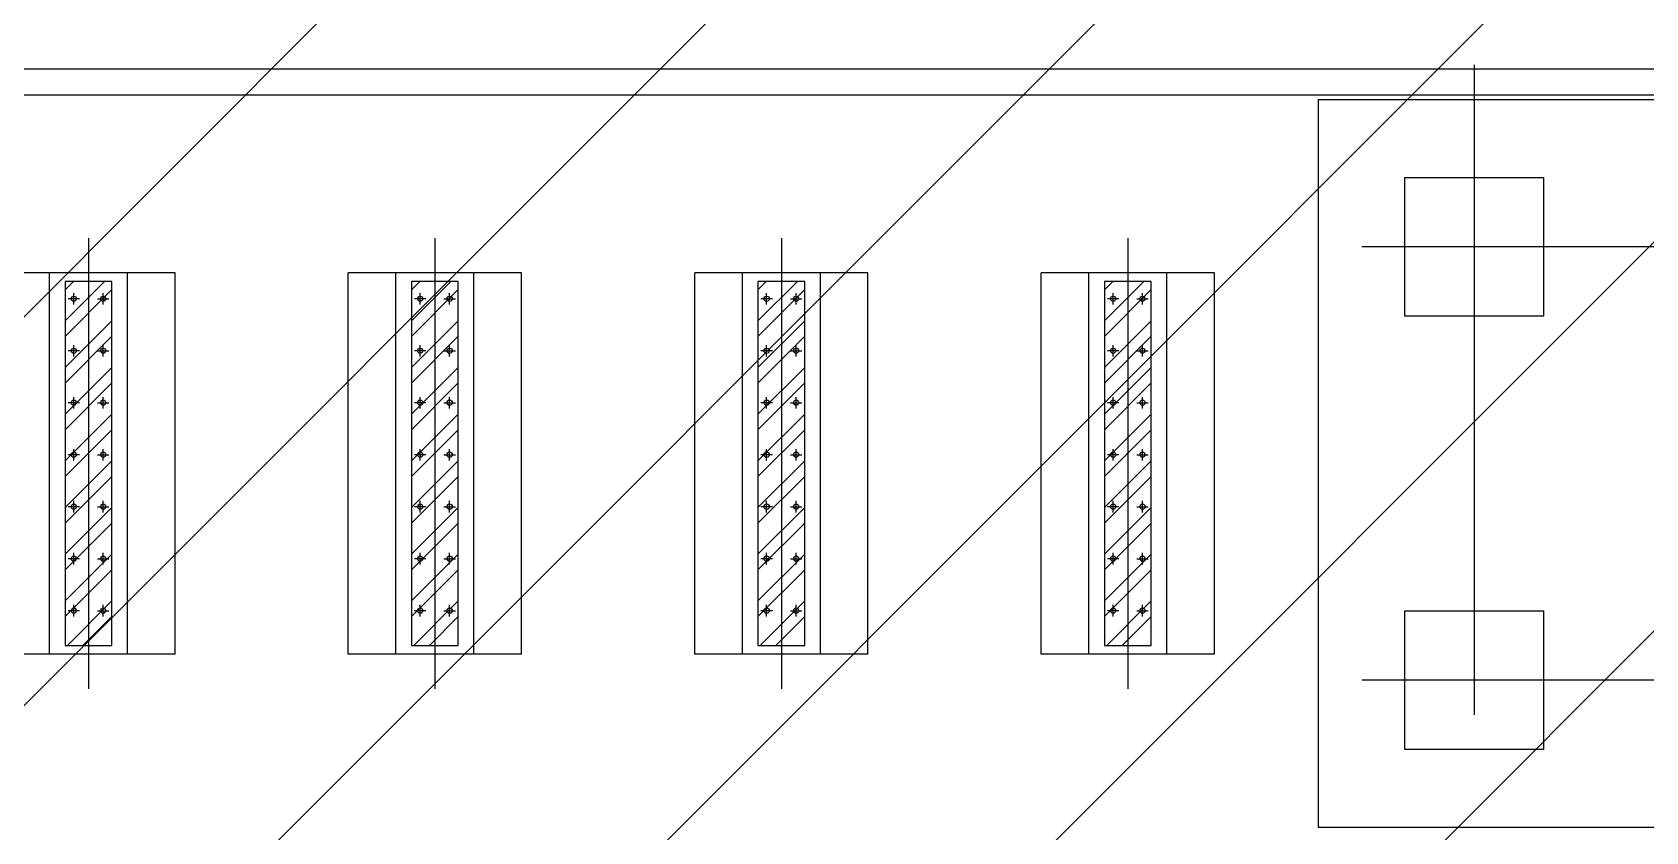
# Model space of a CAD drawing. Header units: millimetres. Extents: x -300 to 383236, y -195106 to -144646.
# Drawn here: x 375239 to 375798, y -148916 to -148640 of the extents above; entities that cross this region are included whole.
import ezdxf

# ---------------------------------------------------------------- set-up
doc = ezdxf.new("R2010")
doc.units = ezdxf.units.MM
doc.header["$LTSCALE"] = 60
doc.linetypes.add('CENTER', pattern=[2, 1.25, -0.25, 0.25, -0.25])
doc.layers.add('C_CEN', color=1, linetype='CENTER')
doc.layers.add('C_CONC', color=4, linetype='Continuous')
doc.layers.add('DITCH', color=7, linetype='Continuous', lineweight=0)

# ---------------------------------------------------------------- blocks, each defined once
blk = doc.blocks.new('KEY PLAN_NEW')
h = blk.add_hatch()
h.set_pattern_fill('ANSI32', color=253, scale=0.4, angle=180, style=0)
h.set_pattern_definition([(225, (2331.564, 1563.6816), (2.6940768, -2.6940768), []), (225, (2329.768, 1563.6816), (2.6940768, -2.6940768), [])])
h.paths.add_polyline_path([(-2158.68, -1049.94), (-2158.68, -1007.94), (-2164.08, -1007.94), (-2164.08, -1049.94)])
h = blk.add_hatch()
h.set_pattern_fill('ANSI32', color=253, scale=0.4, angle=180, style=0)
h.set_pattern_definition([(225, (2371.564, 1563.6816), (2.6940768, -2.6940768), []), (225, (2369.768, 1563.6816), (2.6940768, -2.6940768), [])])
h.paths.add_polyline_path([(-2118.68, -1049.94), (-2118.68, -1007.94), (-2124.08, -1007.94), (-2124.08, -1049.94)])
h = blk.add_hatch()
h.set_pattern_fill('ANSI32', color=253, scale=0.4, angle=180, style=0)
h.set_pattern_definition([(225, (2411.564, 1563.6816), (2.6940768, -2.6940768), []), (225, (2409.768, 1563.6816), (2.6940768, -2.6940768), [])])
h.paths.add_polyline_path([(-2078.68, -1049.94), (-2078.68, -1007.94), (-2084.08, -1007.94), (-2084.08, -1049.94)])
h = blk.add_hatch()
h.set_pattern_fill('ANSI32', color=253, scale=0.4, angle=180, style=0)
h.set_pattern_definition([(225, (2451.564, 1563.6816), (2.6940768, -2.6940768), []), (225, (2449.768, 1563.6816), (2.6940768, -2.6940768), [])])
h.paths.add_polyline_path([(-2038.68, -1049.94), (-2038.68, -1007.94), (-2044.08, -1007.94), (-2044.08, -1049.94)])
at = {"color": 253}
for p, q in [((-2161.38, -1002.94), (-2161.38, -1054.94)), ((-2121.38, -1002.94), (-2121.38, -1054.94)), ((-2081.38, -1002.94), (-2081.38, -1054.94)), ((-2041.38, -1002.94), (-2041.38, -1054.94)), ((-2151.38, -1006.94), (-2171.38, -1006.94)), ((-2165.88, -1050.94), (-2165.88, -1006.94)), ((-2156.88, -1050.94), (-2156.88, -1006.94)), ((-2151.38, -1050.94), (-2151.38, -1006.94)), ((-2131.38, -1050.94), (-2131.38, -1006.94)), ((-2111.38, -1006.94), (-2131.38, -1006.94)), ((-2125.88, -1050.94), (-2125.88, -1006.94)), ((-2116.88, -1050.94), (-2116.88, -1006.94)), ((-2111.38, -1050.94), (-2111.38, -1006.94)), ((-2091.38, -1050.94), (-2091.38, -1006.94)), ((-2071.38, -1006.94), (-2091.38, -1006.94)), ((-2085.88, -1050.94), (-2085.88, -1006.94)), ((-2076.88, -1050.94), (-2076.88, -1006.94)), ((-2071.38, -1050.94), (-2071.38, -1006.94)), ((-2051.38, -1050.94), (-2051.38, -1006.94)), ((-2031.38, -1006.94), (-2051.38, -1006.94)), ((-2045.88, -1050.94), (-2045.88, -1006.94)), ((-2036.88, -1050.94), (-2036.88, -1006.94)), ((-2031.38, -1050.94), (-2031.38, -1006.94)), ((-2163.08, -1010.6), (-2163.08, -1009.28)), ((-2159.68, -1010.6), (-2159.68, -1009.28)), ((-2123.08, -1010.6), (-2123.08, -1009.28)), ((-2119.68, -1010.6), (-2119.68, -1009.28)), ((-2083.08, -1010.6), (-2083.08, -1009.28)), ((-2079.68, -1010.6), (-2079.68, -1009.28)), ((-2043.08, -1010.6), (-2043.08, -1009.28)), ((-2039.68, -1010.6), (-2039.68, -1009.28)), ((-2162.42, -1009.94), (-2163.74, -1009.94)), ((-2160.34, -1009.94), (-2159.02, -1009.94)), ((-2122.42, -1009.94), (-2123.74, -1009.94)), ((-2120.34, -1009.94), (-2119.02, -1009.94)), ((-2082.42, -1009.94), (-2083.74, -1009.94)), ((-2080.34, -1009.94), (-2079.02, -1009.94)), ((-2042.42, -1009.94), (-2043.74, -1009.94)), ((-2040.34, -1009.94), (-2039.02, -1009.94)), ((-2162.42, -1015.94), (-2163.74, -1015.94)), ((-2163.08, -1016.6), (-2163.08, -1015.28)), ((-2160.34, -1015.94), (-2159.02, -1015.94)), ((-2159.68, -1016.6), (-2159.68, -1015.28)), ((-2122.42, -1015.94), (-2123.74, -1015.94)), ((-2123.08, -1016.6), (-2123.08, -1015.28)), ((-2120.34, -1015.94), (-2119.02, -1015.94)), ((-2119.68, -1016.6), (-2119.68, -1015.28)), ((-2082.42, -1015.94), (-2083.74, -1015.94)), ((-2083.08, -1016.6), (-2083.08, -1015.28)), ((-2080.34, -1015.94), (-2079.02, -1015.94)), ((-2079.68, -1016.6), (-2079.68, -1015.28)), ((-2042.42, -1015.94), (-2043.74, -1015.94)), ((-2043.08, -1016.6), (-2043.08, -1015.28)), ((-2040.34, -1015.94), (-2039.02, -1015.94)), ((-2039.68, -1016.6), (-2039.68, -1015.28)), ((-2162.42, -1021.94), (-2163.74, -1021.94)), ((-2163.08, -1022.6), (-2163.08, -1021.28)), ((-2160.34, -1021.94), (-2159.02, -1021.94)), ((-2159.68, -1022.6), (-2159.68, -1021.28)), ((-2122.42, -1021.94), (-2123.74, -1021.94)), ((-2123.08, -1022.6), (-2123.08, -1021.28)), ((-2120.34, -1021.94), (-2119.02, -1021.94)), ((-2119.68, -1022.6), (-2119.68, -1021.28)), ((-2082.42, -1021.94), (-2083.74, -1021.94)), ((-2083.08, -1022.6), (-2083.08, -1021.28)), ((-2080.34, -1021.94), (-2079.02, -1021.94)), ((-2079.68, -1022.6), (-2079.68, -1021.28)), ((-2042.42, -1021.94), (-2043.74, -1021.94)), ((-2043.08, -1022.6), (-2043.08, -1021.28)), ((-2040.34, -1021.94), (-2039.02, -1021.94)), ((-2039.68, -1022.6), (-2039.68, -1021.28)), ((-2162.42, -1027.94), (-2163.74, -1027.94)), ((-2163.08, -1028.6), (-2163.08, -1027.28)), ((-2160.34, -1027.94), (-2159.02, -1027.94)), ((-2159.68, -1028.6), (-2159.68, -1027.28)), ((-2122.42, -1027.94), (-2123.74, -1027.94)), ((-2123.08, -1028.6), (-2123.08, -1027.28)), ((-2120.34, -1027.94), (-2119.02, -1027.94)), ((-2119.68, -1028.6), (-2119.68, -1027.28)), ((-2082.42, -1027.94), (-2083.74, -1027.94)), ((-2083.08, -1028.6), (-2083.08, -1027.28)), ((-2080.34, -1027.94), (-2079.02, -1027.94)), ((-2079.68, -1028.6), (-2079.68, -1027.28)), ((-2042.42, -1027.94), (-2043.74, -1027.94)), ((-2043.08, -1028.6), (-2043.08, -1027.28)), ((-2040.34, -1027.94), (-2039.02, -1027.94)), ((-2039.68, -1028.6), (-2039.68, -1027.28)), ((-2163.08, -1034.6), (-2163.08, -1033.28)), ((-2159.68, -1034.6), (-2159.68, -1033.28)), ((-2123.08, -1034.6), (-2123.08, -1033.28)), ((-2119.68, -1034.6), (-2119.68, -1033.28)), ((-2083.08, -1034.6), (-2083.08, -1033.28)), ((-2079.68, -1034.6), (-2079.68, -1033.28)), ((-2043.08, -1034.6), (-2043.08, -1033.28)), ((-2039.68, -1034.6), (-2039.68, -1033.28)), ((-2162.42, -1033.94), (-2163.74, -1033.94)), ((-2160.34, -1033.94), (-2159.02, -1033.94)), ((-2122.42, -1033.94), (-2123.74, -1033.94)), ((-2120.34, -1033.94), (-2119.02, -1033.94)), ((-2082.42, -1033.94), (-2083.74, -1033.94)), ((-2080.34, -1033.94), (-2079.02, -1033.94)), ((-2042.42, -1033.94), (-2043.74, -1033.94)), ((-2040.34, -1033.94), (-2039.02, -1033.94)), ((-2163.08, -1040.6), (-2163.08, -1039.28)), ((-2159.68, -1040.6), (-2159.68, -1039.28)), ((-2123.08, -1040.6), (-2123.08, -1039.28)), ((-2119.68, -1040.6), (-2119.68, -1039.28)), ((-2083.08, -1040.6), (-2083.08, -1039.28)), ((-2079.68, -1040.6), (-2079.68, -1039.28)), ((-2043.08, -1040.6), (-2043.08, -1039.28)), ((-2039.68, -1040.6), (-2039.68, -1039.28)), ((-2162.42, -1039.94), (-2163.74, -1039.94)), ((-2160.34, -1039.94), (-2159.02, -1039.94)), ((-2122.42, -1039.94), (-2123.74, -1039.94)), ((-2120.34, -1039.94), (-2119.02, -1039.94)), ((-2082.42, -1039.94), (-2083.74, -1039.94)), ((-2080.34, -1039.94), (-2079.02, -1039.94)), ((-2042.42, -1039.94), (-2043.74, -1039.94)), ((-2040.34, -1039.94), (-2039.02, -1039.94)), ((-2162.42, -1045.94), (-2163.74, -1045.94)), ((-2163.08, -1046.6), (-2163.08, -1045.28)), ((-2160.34, -1045.94), (-2159.02, -1045.94)), ((-2159.68, -1046.6), (-2159.68, -1045.28)), ((-2122.42, -1045.94), (-2123.74, -1045.94)), ((-2123.08, -1046.6), (-2123.08, -1045.28)), ((-2120.34, -1045.94), (-2119.02, -1045.94)), ((-2119.68, -1046.6), (-2119.68, -1045.28)), ((-2082.42, -1045.94), (-2083.74, -1045.94)), ((-2083.08, -1046.6), (-2083.08, -1045.28)), ((-2080.34, -1045.94), (-2079.02, -1045.94)), ((-2079.68, -1046.6), (-2079.68, -1045.28)), ((-2042.42, -1045.94), (-2043.74, -1045.94)), ((-2043.08, -1046.6), (-2043.08, -1045.28)), ((-2040.34, -1045.94), (-2039.02, -1045.94)), ((-2039.68, -1046.6), (-2039.68, -1045.28)), ((-2151.38, -1050.94), (-2171.38, -1050.94)), ((-2111.38, -1050.94), (-2131.38, -1050.94)), ((-2071.38, -1050.94), (-2091.38, -1050.94)), ((-2031.38, -1050.94), (-2051.38, -1050.94))]:
    blk.add_line(p, q, dxfattribs=at)
for points in [[(-2158.68, -1049.94), (-2158.68, -1007.94), (-2164.08, -1007.94), (-2164.08, -1049.94)], [(-2118.68, -1049.94), (-2118.68, -1007.94), (-2124.08, -1007.94), (-2124.08, -1049.94)], [(-2078.68, -1049.94), (-2078.68, -1007.94), (-2084.08, -1007.94), (-2084.08, -1049.94)], [(-2038.68, -1049.94), (-2038.68, -1007.94), (-2044.08, -1007.94), (-2044.08, -1049.94)]]:
    blk.add_lwpolyline(points, close=True, dxfattribs=at)
for centre in [(-2163.08, -1009.94), (-2159.68, -1009.94), (-2123.08, -1009.94), (-2119.68, -1009.94), (-2083.08, -1009.94), (-2079.68, -1009.94), (-2043.08, -1009.94), (-2039.68, -1009.94), (-2163.08, -1015.94), (-2159.68, -1015.94), (-2123.08, -1015.94), (-2119.68, -1015.94), (-2083.08, -1015.94), (-2079.68, -1015.94), (-2043.08, -1015.94), (-2039.68, -1015.94), (-2163.08, -1021.94), (-2159.68, -1021.94), (-2123.08, -1021.94), (-2119.68, -1021.94), (-2083.08, -1021.94), (-2079.68, -1021.94), (-2043.08, -1021.94), (-2039.68, -1021.94), (-2163.08, -1027.94), (-2159.68, -1027.94), (-2123.08, -1027.94), (-2119.68, -1027.94), (-2083.08, -1027.94), (-2079.68, -1027.94), (-2043.08, -1027.94), (-2039.68, -1027.94), (-2163.08, -1033.94), (-2159.68, -1033.94), (-2123.08, -1033.94), (-2119.68, -1033.94), (-2083.08, -1033.94), (-2079.68, -1033.94), (-2043.08, -1033.94), (-2039.68, -1033.94), (-2163.08, -1039.94), (-2159.68, -1039.94), (-2123.08, -1039.94), (-2119.68, -1039.94), (-2083.08, -1039.94), (-2079.68, -1039.94), (-2043.08, -1039.94), (-2039.68, -1039.94), (-2163.08, -1045.94), (-2159.68, -1045.94), (-2123.08, -1045.94), (-2119.68, -1045.94), (-2083.08, -1045.94), (-2079.68, -1045.94), (-2043.08, -1045.94), (-2039.68, -1045.94)]:
    blk.add_circle(centre, 0.3, dxfattribs=at)
at = {"layer": 'C_CEN', "color": 253}
for p, q in [((-2001.38, -982.94), (-2001.38, -1074.94)), ((-1939.38, -1003.94), (-2023.38, -1003.94)), ((-1939.38, -1053.94), (-2023.38, -1053.94))]:
    blk.add_line(p, q, dxfattribs=at)
at = {"layer": 'C_CONC', "color": 253}
for points in [[(-2019.38, -986.94), (-1943.38, -986.94), (-1943.38, -1070.94), (-2019.38, -1070.94)], [(-2009.38, -1011.94), (-2009.38, -995.94), (-1993.38, -995.94), (-1993.38, -1011.94)], [(-2009.38, -1061.94), (-2009.38, -1045.94), (-1993.38, -1045.94), (-1993.38, -1061.94)]]:
    blk.add_lwpolyline(points, close=True, dxfattribs=at)
at = {"layer": 'DITCH', "color": 253, "lineweight": -3}
for p, q in [((-2885.31, -983.42), (-1730.42, -983.42)), ((-2885.31, -986.42), (-1727.42, -986.42))]:
    blk.add_line(p, q, dxfattribs=at)

msp = doc.modelspace()

# ---------------------------------------------------------------- hatches: boundary and pattern name
h = msp.add_hatch()
h.set_pattern_fill('ANSI31', color=3, scale=30)
h.set_pattern_definition([(45, (370071.35, -304771.26), (-67.35192, 67.35192), [])])
h.paths.add_polyline_path([(376837.6, -151163.33), (373336.09, -151163.33), (373336.09, -148265.62), (376837.6, -148265.62)])

# ---------------------------------------------------------------- block references
at = {"xscale": 3, "yscale": 3, "zscale": 3}
msp.add_blockref('KEY PLAN_NEW', (381742.71, -145702.13), dxfattribs=at)

doc.saveas('drawing.dxf')
